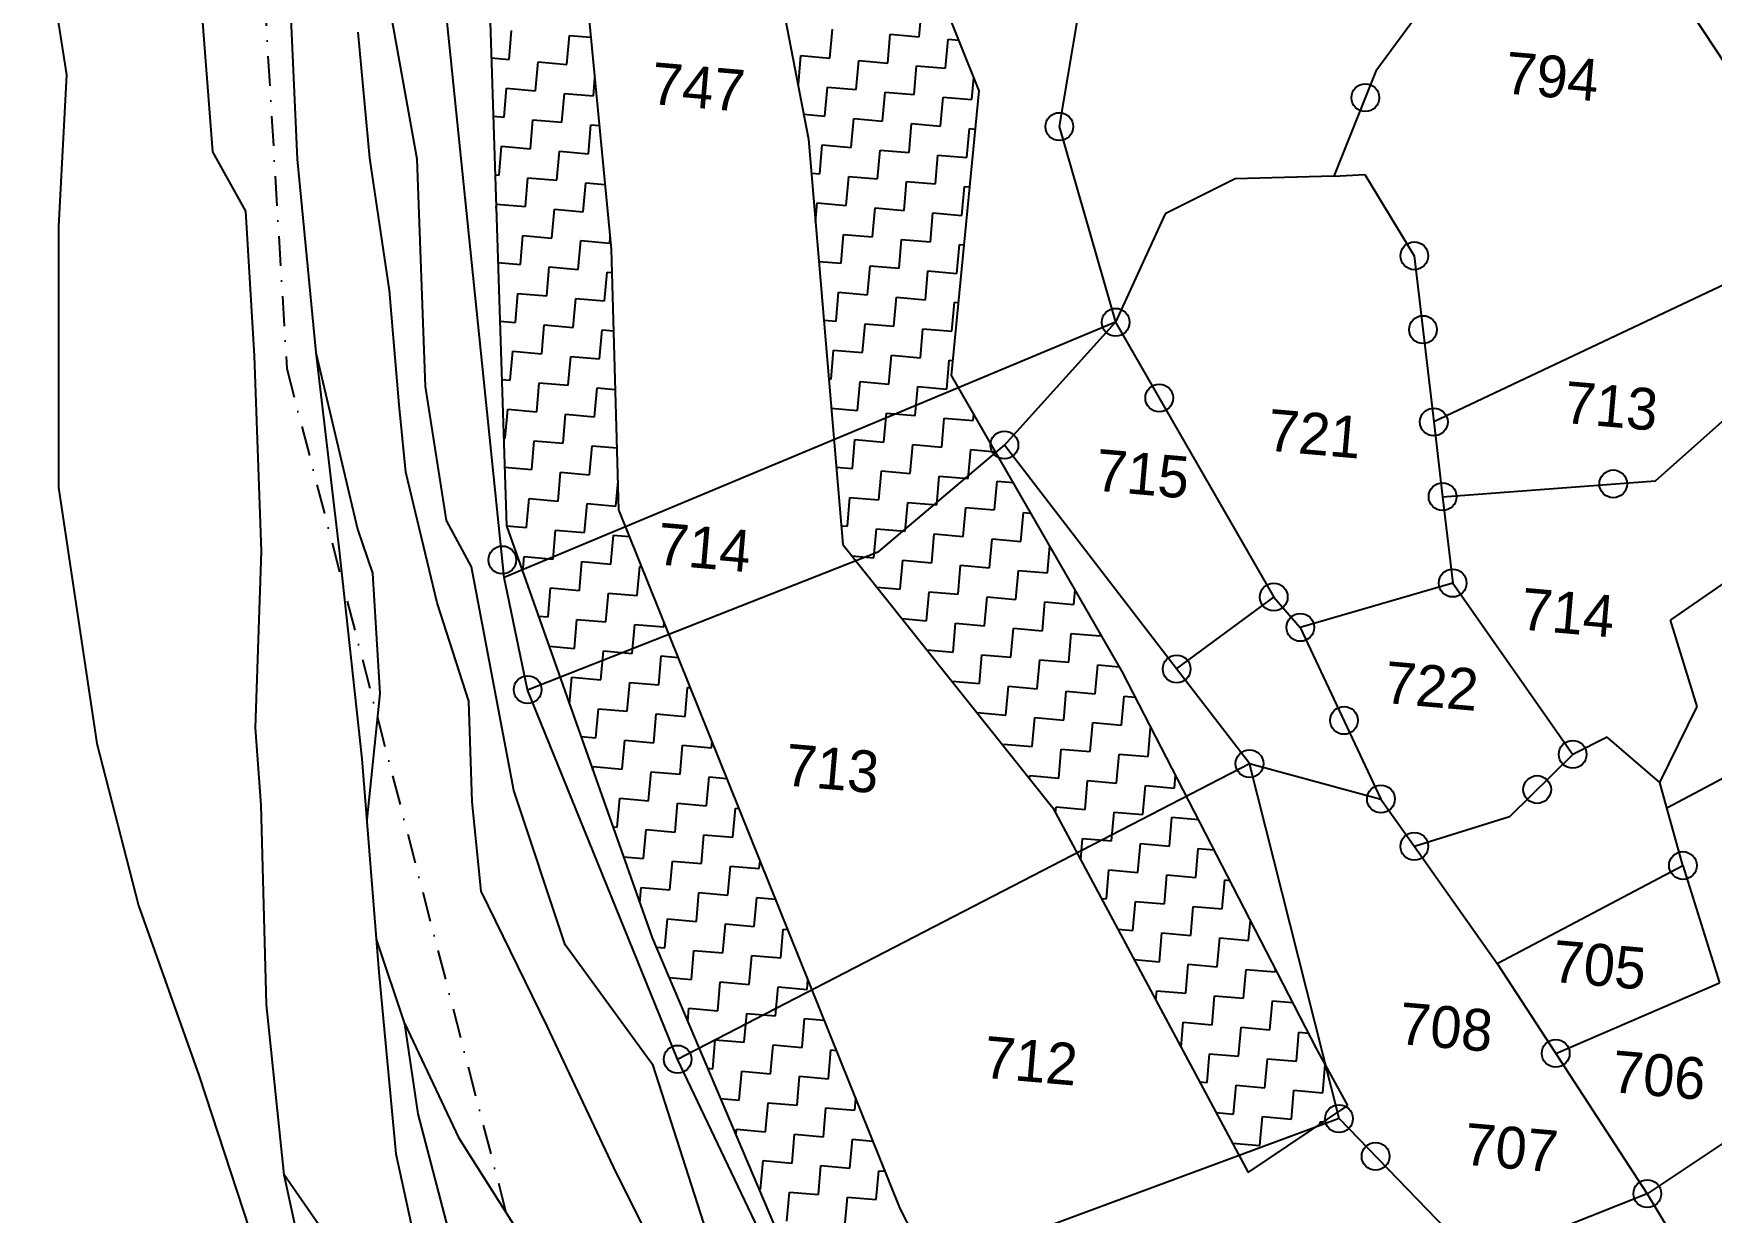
# Model space of a CAD drawing. Header units: metres. Extents: x 302356 to 305648, y 1939949 to 1943623.
# Drawn here: x 302362.3 to 302644.2, y 1941983.8 to 1942181.7 of the extents above; entities that cross this region are included whole.
import ezdxf

# ---------------------------------------------------------------- set-up
doc = ezdxf.new("R2010")
doc.units = ezdxf.units.M
doc.linetypes.add('DASHDOT', pattern=[1, 0.5, -0.25, 0, -0.25])
for name, color, linetype in [('LINE_WATER', 4, 'Continuous'), ('POLY_HATCH', 12, 'Continuous'), ('POLY_PARCEL', 6, 'Continuous'), ('POLY_WATER', 4, 'Continuous'), ('TEXT_PARCEL', 7, 'Continuous'), ('V_BOUND_STREAM_LINE', 7, 'DASHDOT')]:
    doc.layers.add(name, color=color, linetype=linetype)
doc.styles.add('TEXT_MAP', font='')
doc.styles.get('TEXT_MAP').set_extended_font_data('Kruti Dev 050')

msp = doc.modelspace()

# ---------------------------------------------------------------- linework, layer by layer
for centre in [(302586.04, 1942170.98), (302534.61, 1942166.13), (302594.26, 1942144.43), (302544.08, 1942133.27), (302595.72, 1942132.04), (302551.4, 1942120.56), (302597.54, 1942116.52), (302525.39, 1942112.65), (302627.68, 1942106.13), (302599.01, 1942103.97), (302441.03, 1942093.36), (302600.71, 1942089.47), (302570.65, 1942087.13), (302575.1, 1942082.02), (302554.33, 1942075.05), (302445.28, 1942071.57), (302582.45, 1942066.4), (302620.88, 1942060.7), (302566.57, 1942059.15), (302614.9, 1942054.8), (302588.65, 1942053.2), (302594.27, 1942045.25), (302639.39, 1942042.04), (302470.48, 1942009.51), (302618.03, 1942010.49), (302581.61, 1941999.53), (302587.75, 1941993.21), (302633.4, 1941986.93)]:
    msp.add_circle(centre, 2.33)
at = {"layer": 'LINE_WATER'}
for p, q in [((302426.7, 1942160.63), (302419.34, 1942201.53)), ((302405.08, 1942193), (302406.54, 1942160.68)), ((302392.36, 1942161.91), (302390.24, 1942189.42)), ((302418.77, 1942160.83), (302416.83, 1942181.98)), ((302397.96, 1942151.91), (302392.36, 1942161.91)), ((302406.54, 1942160.68), (302409.7, 1942128.21)), ((302422.08, 1942138.59), (302418.77, 1942160.83)), ((302428.14, 1942122.48), (302426.7, 1942160.63)), ((302399.39, 1942127.64), (302397.96, 1942151.91)), ((302423.71, 1942119.43), (302422.08, 1942138.59)), ((302400.57, 1942094.85), (302399.39, 1942127.64)), ((302409.7, 1942128.21), (302413.56, 1942095.43)), ((302409.7, 1942128.21), (302416.67, 1942098.51)), ((302431.66, 1942099.97), (302428.14, 1942122.48)), ((302424.8, 1942108.11), (302423.71, 1942119.43)), ((302430.1, 1942086.18), (302424.8, 1942108.11)), ((302416.67, 1942098.51), (302419.24, 1942091.16)), ((302435.86, 1942092.17), (302431.66, 1942099.97)), ((302399.57, 1942065.18), (302400.57, 1942094.85)), ((302413.56, 1942095.43), (302417.44, 1942059.97)), ((302419.24, 1942091.16), (302420.46, 1942070.9)), ((302442.95, 1942054.64), (302435.86, 1942092.17)), ((302435.38, 1942069.63), (302430.1, 1942086.18)), ((302420.46, 1942070.9), (302418.25, 1942049.79)), ((302435.98, 1942052.74), (302435.38, 1942069.63)), ((302400.52, 1942052.17), (302399.57, 1942065.18)), ((302417.44, 1942059.97), (302420.3, 1942024.11)), ((302451.61, 1942028.73), (302442.95, 1942054.64)), ((302401.39, 1942018.68), (302400.52, 1942052.17)), ((302437.48, 1942037.73), (302435.98, 1942052.74)), ((302448.58, 1942015.06), (302437.48, 1942037.73)), ((302424.67, 1942015.43), (302419.86, 1942029.66)), ((302466.36, 1942008.43), (302451.61, 1942028.73)), ((302420.3, 1942024.11), (302423.14, 1941993.61)), ((302404.39, 1941990.12), (302401.39, 1942018.68)), ((302426.9, 1942000.36), (302424.67, 1942015.43)), ((302424.67, 1942015.43), (302433.64, 1941996.36)), ((302460.23, 1941990.38), (302448.58, 1942015.06)), ((302478.05, 1941972.18), (302466.36, 1942008.43)), ((302434.32, 1941971.91), (302426.9, 1942000.36)), ((302433.64, 1941996.36), (302448.25, 1941973.38)), ((302423.14, 1941993.61), (302429.16, 1941966.01)), ((302411.23, 1941980.26), (302404.39, 1941990.12)), ((302412.68, 1941951.62), (302404.39, 1941990.12)), ((302471.79, 1941967.43), (302460.23, 1941990.38))]:
    msp.add_line(p, q, dxfattribs=at)
at = {"layer": 'POLY_HATCH', "ltscale": 10}
for p, q in [((302459.35, 1942145.55), (302452.94, 1942212.12)), ((302521.15, 1942172.16), (302505.68, 1942210.57)), ((302484.42, 1942205.82), (302492.47, 1942163.99)), ((302438.92, 1942185.41), (302441.73, 1942099.09)), ((302516.48, 1942124.33), (302521.15, 1942172.16)), ((302492.47, 1942163.99), (302498.24, 1942095.95)), ((302460.62, 1942101.77), (302459.35, 1942145.55)), ((302545.2, 1942074.6), (302516.48, 1942124.33)), ((302507.85, 1941984.42), (302460.62, 1942101.77)), ((302441.73, 1942099.09), (302466.19, 1942029.92)), ((302498.24, 1942095.95), (302533.55, 1942051.75)), ((302577.82, 1942011.33), (302545.2, 1942074.6)), ((302533.55, 1942051.75), (302566.35, 1941990.5)), ((302466.19, 1942029.92), (302507.71, 1941932.3)), ((302583.1, 1942001.74), (302577.82, 1942011.33)), ((302566.35, 1941990.5), (302583.1, 1942001.74)), ((302526.87, 1941947.84), (302507.85, 1941984.42))]:
    msp.add_line(p, q, dxfattribs=at)
at = {"layer": 'POLY_HATCH', "linetype": 'Continuous', "ltscale": 10}
for p, q in [((302511.07, 1942181.22), (302511.49, 1942186.08)), ((302442.16, 1942177.42), (302442.59, 1942182.28)), ((302451.89, 1942176.57), (302452.31, 1942181.43)), ((302452.31, 1942181.43), (302455.92, 1942181.12)), ((302496.06, 1942177.62), (302496.48, 1942182.49)), ((302505.78, 1942176.78), (302506.2, 1942181.64)), ((302506.2, 1942181.64), (302511.07, 1942181.22)), ((302515.5, 1942175.93), (302515.93, 1942180.79)), ((302515.93, 1942180.79), (302517.74, 1942180.63)), ((302439.17, 1942177.68), (302442.16, 1942177.42)), ((302490.77, 1942173.19), (302491.2, 1942178.05)), ((302491.2, 1942178.05), (302496.06, 1942177.62)), ((302446.6, 1942172.13), (302447.03, 1942177)), ((302447.03, 1942177), (302451.89, 1942176.57)), ((302500.5, 1942172.34), (302500.92, 1942177.2)), ((302500.92, 1942177.2), (302505.78, 1942176.78)), ((302510.22, 1942171.49), (302510.64, 1942176.35)), ((302510.64, 1942176.35), (302515.5, 1942175.93)), ((302441.32, 1942167.7), (302441.74, 1942172.56)), ((302441.74, 1942172.56), (302446.6, 1942172.13)), ((302451.04, 1942166.85), (302451.46, 1942171.71)), ((302451.46, 1942171.71), (302456.32, 1942171.29)), ((302456.32, 1942171.29), (302456.58, 1942174.26)), ((302490.7, 1942173.19), (302490.77, 1942173.19)), ((302495.21, 1942167.9), (302495.64, 1942172.76)), ((302495.64, 1942172.76), (302500.5, 1942172.34)), ((302504.93, 1942167.06), (302505.36, 1942171.92)), ((302505.36, 1942171.92), (302510.22, 1942171.49)), ((302519.94, 1942170.65), (302520.26, 1942174.36)), ((302514.66, 1942166.21), (302515.08, 1942171.07)), ((302515.08, 1942171.07), (302519.94, 1942170.65)), ((302439.49, 1942167.86), (302441.32, 1942167.7)), ((302445.76, 1942162.41), (302446.18, 1942167.27)), ((302446.18, 1942167.27), (302451.04, 1942166.85)), ((302455.48, 1942161.57), (302455.9, 1942166.43)), ((302455.9, 1942166.43), (302457.35, 1942166.3)), ((302491.66, 1942168.21), (302495.21, 1942167.9)), ((302499.65, 1942162.62), (302500.07, 1942167.48)), ((302500.07, 1942167.48), (302504.93, 1942167.06)), ((302509.37, 1942161.77), (302509.8, 1942166.63)), ((302509.8, 1942166.63), (302514.66, 1942166.21)), ((302519.09, 1942160.92), (302519.52, 1942165.79)), ((302519.52, 1942165.79), (302520.52, 1942165.7)), ((302440.47, 1942157.97), (302440.89, 1942162.84)), ((302440.89, 1942162.84), (302445.76, 1942162.41)), ((302450.19, 1942157.13), (302450.62, 1942161.99)), ((302450.62, 1942161.99), (302455.48, 1942161.57)), ((302494.37, 1942158.18), (302494.79, 1942163.04)), ((302494.79, 1942163.04), (302499.65, 1942162.62)), ((302504.09, 1942157.33), (302504.51, 1942162.19)), ((302504.51, 1942162.19), (302509.37, 1942161.77)), ((302513.81, 1942156.49), (302514.23, 1942161.35)), ((302514.23, 1942161.35), (302519.09, 1942160.92)), ((302439.81, 1942158.03), (302440.47, 1942157.97)), ((302492.96, 1942158.3), (302494.37, 1942158.18)), ((302498.8, 1942152.9), (302499.23, 1942157.76)), ((302499.23, 1942157.76), (302504.09, 1942157.33)), ((302444.91, 1942152.69), (302445.33, 1942157.55)), ((302445.33, 1942157.55), (302450.19, 1942157.13)), ((302454.63, 1942151.84), (302455.05, 1942156.71)), ((302455.05, 1942156.71), (302458.3, 1942156.42)), ((302508.53, 1942152.05), (302508.95, 1942156.91)), ((302508.95, 1942156.91), (302513.81, 1942156.49)), ((302518.25, 1942151.2), (302518.67, 1942156.06)), ((302518.67, 1942156.06), (302519.57, 1942155.99)), ((302439.99, 1942152.45), (302440.05, 1942153.11)), ((302440.05, 1942153.11), (302444.91, 1942152.69)), ((302449.35, 1942147.41), (302449.77, 1942152.27)), ((302449.77, 1942152.27), (302454.63, 1942151.84)), ((302493.66, 1942150.05), (302493.94, 1942153.32)), ((302493.94, 1942153.32), (302498.8, 1942152.9)), ((302503.24, 1942147.61), (302503.66, 1942152.47)), ((302503.66, 1942152.47), (302508.53, 1942152.05)), ((302512.96, 1942146.77), (302513.39, 1942151.63)), ((302513.39, 1942151.63), (302518.25, 1942151.2)), ((302444.06, 1942142.97), (302444.49, 1942147.83)), ((302444.49, 1942147.83), (302449.35, 1942147.41)), ((302453.78, 1942142.12), (302454.21, 1942146.98)), ((302454.21, 1942146.98), (302459.07, 1942146.56)), ((302459.07, 1942146.56), (302459.15, 1942147.54)), ((302497.96, 1942143.17), (302498.38, 1942148.03)), ((302498.38, 1942148.03), (302503.24, 1942147.61)), ((302507.68, 1942142.33), (302508.1, 1942147.19)), ((302508.1, 1942147.19), (302512.96, 1942146.77)), ((302517.4, 1942141.48), (302517.82, 1942146.34)), ((302517.82, 1942146.34), (302518.62, 1942146.27)), ((302494.21, 1942143.5), (302497.96, 1942143.17)), ((302440.29, 1942143.3), (302444.06, 1942142.97)), ((302448.5, 1942137.68), (302448.92, 1942142.55)), ((302448.92, 1942142.55), (302453.78, 1942142.12)), ((302458.22, 1942136.84), (302458.65, 1942141.7)), ((302458.65, 1942141.7), (302459.46, 1942141.63)), ((302502.39, 1942137.89), (302502.82, 1942142.75)), ((302502.82, 1942142.75), (302507.68, 1942142.33)), ((302512.12, 1942137.04), (302512.54, 1942141.9)), ((302512.54, 1942141.9), (302517.4, 1942141.48)), ((302443.22, 1942133.25), (302443.64, 1942138.11)), ((302443.64, 1942138.11), (302448.5, 1942137.68)), ((302497.11, 1942133.45), (302497.53, 1942138.31)), ((302497.53, 1942138.31), (302502.39, 1942137.89)), ((302452.94, 1942132.4), (302453.36, 1942137.26)), ((302453.36, 1942137.26), (302458.22, 1942136.84)), ((302506.83, 1942132.61), (302507.26, 1942137.47)), ((302507.26, 1942137.47), (302512.12, 1942137.04)), ((302516.55, 1942131.76), (302516.98, 1942136.62)), ((302516.98, 1942136.62), (302517.67, 1942136.56)), ((302440.61, 1942133.47), (302443.22, 1942133.25)), ((302447.65, 1942127.96), (302448.08, 1942132.82)), ((302448.08, 1942132.82), (302452.94, 1942132.4)), ((302495.05, 1942133.63), (302497.11, 1942133.45)), ((302501.55, 1942128.17), (302501.97, 1942133.03)), ((302501.97, 1942133.03), (302506.83, 1942132.61)), ((302457.38, 1942127.12), (302457.8, 1942131.98)), ((302457.8, 1942131.98), (302459.74, 1942131.81)), ((302511.27, 1942127.32), (302511.69, 1942132.18)), ((302511.69, 1942132.18), (302516.55, 1942131.76)), ((302442.37, 1942123.52), (302442.79, 1942128.39)), ((302442.79, 1942128.39), (302447.65, 1942127.96)), ((302452.09, 1942122.68), (302452.52, 1942127.54)), ((302452.52, 1942127.54), (302457.38, 1942127.12)), ((302496.26, 1942123.73), (302496.69, 1942128.59)), ((302496.69, 1942128.59), (302501.55, 1942128.17)), ((302505.99, 1942122.88), (302506.41, 1942127.74)), ((302506.41, 1942127.74), (302511.27, 1942127.32)), ((302515.71, 1942122.04), (302516.13, 1942126.9)), ((302516.13, 1942126.9), (302516.72, 1942126.85)), ((302495.89, 1942123.76), (302496.26, 1942123.73)), ((302440.93, 1942123.65), (302442.37, 1942123.52)), ((302446.81, 1942118.24), (302447.23, 1942123.1)), ((302447.23, 1942123.1), (302452.09, 1942122.68)), ((302456.53, 1942117.39), (302456.95, 1942122.25)), ((302456.95, 1942122.25), (302460.03, 1942121.99)), ((302500.7, 1942118.45), (302501.13, 1942123.31)), ((302501.13, 1942123.31), (302505.99, 1942122.88)), ((302510.42, 1942117.6), (302510.85, 1942122.46)), ((302510.85, 1942122.46), (302515.71, 1942122.04)), ((302441.52, 1942113.8), (302441.95, 1942118.66)), ((302441.95, 1942118.66), (302446.81, 1942118.24)), ((302496.3, 1942118.83), (302500.7, 1942118.45)), ((302451.25, 1942112.96), (302451.67, 1942117.82)), ((302451.67, 1942117.82), (302456.53, 1942117.39)), ((302505.14, 1942113.16), (302505.56, 1942118.02)), ((302505.56, 1942118.02), (302510.42, 1942117.6)), ((302514.86, 1942112.32), (302515.28, 1942117.18)), ((302515.28, 1942117.18), (302520.15, 1942116.75)), ((302520.15, 1942116.75), (302520.24, 1942117.81)), ((302441.25, 1942113.83), (302441.52, 1942113.8)), ((302445.96, 1942108.52), (302446.38, 1942113.38)), ((302446.38, 1942113.38), (302451.25, 1942112.96)), ((302455.68, 1942107.67), (302456.11, 1942112.53)), ((302456.11, 1942112.53), (302460.32, 1942112.17)), ((302499.86, 1942108.72), (302500.28, 1942113.58)), ((302500.28, 1942113.58), (302505.14, 1942113.16)), ((302509.58, 1942107.88), (302510, 1942112.74)), ((302510, 1942112.74), (302514.86, 1942112.32)), ((302519.3, 1942107.03), (302519.72, 1942111.89)), ((302519.72, 1942111.89), (302523.87, 1942111.53)), ((302441.41, 1942108.92), (302445.96, 1942108.52)), ((302450.4, 1942103.23), (302450.82, 1942108.1)), ((302450.82, 1942108.1), (302455.68, 1942107.67)), ((302497.14, 1942108.96), (302499.86, 1942108.72)), ((302504.29, 1942103.44), (302504.72, 1942108.3)), ((302504.72, 1942108.3), (302509.58, 1942107.88)), ((302514.02, 1942102.59), (302514.44, 1942107.45)), ((302514.44, 1942107.45), (302519.3, 1942107.03)), ((302460.12, 1942102.39), (302460.48, 1942106.51)), ((302523.74, 1942101.75), (302524.16, 1942106.61)), ((302524.16, 1942106.61), (302526.85, 1942106.37)), ((302445.11, 1942098.8), (302445.54, 1942103.66)), ((302445.54, 1942103.66), (302450.4, 1942103.23)), ((302454.84, 1942097.95), (302455.26, 1942102.81)), ((302455.26, 1942102.81), (302460.12, 1942102.39)), ((302499.01, 1942099), (302499.43, 1942103.86)), ((302499.43, 1942103.86), (302504.29, 1942103.44)), ((302508.73, 1942098.16), (302509.15, 1942103.02)), ((302509.15, 1942103.02), (302514.02, 1942102.59)), ((302518.45, 1942097.31), (302518.88, 1942102.17)), ((302518.88, 1942102.17), (302523.74, 1942101.75)), ((302528.17, 1942096.46), (302528.6, 1942101.32)), ((302528.6, 1942101.32), (302529.82, 1942101.22)), ((302441.73, 1942099.09), (302445.11, 1942098.8)), ((302497.98, 1942099.09), (302499.01, 1942099)), ((302503.45, 1942093.72), (302503.87, 1942098.58)), ((302503.87, 1942098.58), (302508.73, 1942098.16)), ((302449.55, 1942093.51), (302449.98, 1942098.37)), ((302449.98, 1942098.37), (302454.84, 1942097.95)), ((302459.27, 1942092.67), (302459.7, 1942097.53)), ((302459.7, 1942097.53), (302462.42, 1942097.29)), ((302513.17, 1942092.87), (302513.59, 1942097.73)), ((302513.59, 1942097.73), (302518.45, 1942097.31)), ((302522.89, 1942092.02), (302523.31, 1942096.89)), ((302523.31, 1942096.89), (302528.17, 1942096.46)), ((302532.61, 1942091.18), (302533.01, 1942095.71)), ((302444.47, 1942091.34), (302444.69, 1942093.94)), ((302444.69, 1942093.94), (302449.55, 1942093.51)), ((302453.99, 1942088.23), (302454.41, 1942093.09)), ((302454.41, 1942093.09), (302459.27, 1942092.67)), ((302499.77, 1942094.04), (302503.45, 1942093.72)), ((302507.88, 1942088.43), (302508.31, 1942093.29)), ((302508.31, 1942093.29), (302513.17, 1942092.87)), ((302463.71, 1942087.38), (302464.14, 1942092.24)), ((302464.14, 1942092.24), (302464.46, 1942092.21)), ((302517.61, 1942087.59), (302518.03, 1942092.45)), ((302518.03, 1942092.45), (302522.89, 1942092.02)), ((302527.33, 1942086.74), (302527.75, 1942091.6)), ((302527.75, 1942091.6), (302532.61, 1942091.18)), ((302448.71, 1942083.79), (302449.13, 1942088.65)), ((302449.13, 1942088.65), (302453.99, 1942088.23)), ((302458.43, 1942082.94), (302458.85, 1942087.8)), ((302458.85, 1942087.8), (302463.71, 1942087.38)), ((302503.98, 1942088.77), (302507.88, 1942088.43)), ((302512.32, 1942083.15), (302512.75, 1942088.01)), ((302512.75, 1942088.01), (302517.61, 1942087.59)), ((302522.04, 1942082.3), (302522.47, 1942087.16)), ((302522.47, 1942087.16), (302527.33, 1942086.74)), ((302537.05, 1942085.89), (302537.26, 1942088.34)), ((302531.77, 1942081.46), (302532.19, 1942086.32)), ((302532.19, 1942086.32), (302537.05, 1942085.89)), ((302447.09, 1942083.93), (302448.71, 1942083.79)), ((302453.14, 1942078.51), (302453.57, 1942083.37)), ((302453.57, 1942083.37), (302458.43, 1942082.94)), ((302462.87, 1942077.66), (302463.29, 1942082.52)), ((302463.29, 1942082.52), (302468.15, 1942082.1)), ((302468.15, 1942082.1), (302468.22, 1942082.89)), ((302508.18, 1942083.51), (302512.32, 1942083.15)), ((302516.76, 1942077.86), (302517.18, 1942082.73)), ((302517.18, 1942082.73), (302522.04, 1942082.3)), ((302526.48, 1942077.02), (302526.91, 1942081.88)), ((302526.91, 1942081.88), (302531.77, 1942081.46)), ((302448.88, 1942078.88), (302453.14, 1942078.51)), ((302536.2, 1942076.17), (302536.63, 1942081.03)), ((302536.63, 1942081.03), (302541.49, 1942080.61)), ((302541.49, 1942080.61), (302541.52, 1942080.97)), ((302457.58, 1942073.22), (302458, 1942078.08)), ((302458, 1942078.08), (302462.87, 1942077.66)), ((302467.3, 1942072.38), (302467.73, 1942077.24)), ((302467.73, 1942077.24), (302470.59, 1942076.99)), ((302512.39, 1942078.25), (302516.76, 1942077.86)), ((302521.2, 1942072.58), (302521.62, 1942077.44)), ((302521.62, 1942077.44), (302526.48, 1942077.02)), ((302530.92, 1942071.73), (302531.34, 1942076.6)), ((302531.34, 1942076.6), (302536.2, 1942076.17)), ((302452.33, 1942069.12), (302452.72, 1942073.65)), ((302452.72, 1942073.65), (302457.58, 1942073.22)), ((302540.64, 1942070.89), (302541.06, 1942075.75)), ((302541.06, 1942075.75), (302544.72, 1942075.43)), ((302462.02, 1942067.94), (302462.44, 1942072.8)), ((302462.44, 1942072.8), (302467.3, 1942072.38)), ((302471.74, 1942067.09), (302472.16, 1942071.95)), ((302472.16, 1942071.95), (302472.64, 1942071.91)), ((302516.59, 1942072.98), (302521.2, 1942072.58)), ((302525.64, 1942067.3), (302526.06, 1942072.16)), ((302526.06, 1942072.16), (302530.92, 1942071.73)), ((302535.36, 1942066.45), (302535.78, 1942071.31)), ((302535.78, 1942071.31), (302540.64, 1942070.89)), ((302545.08, 1942065.6), (302545.5, 1942070.46)), ((302545.5, 1942070.46), (302547.42, 1942070.3)), ((302456.74, 1942063.5), (302457.16, 1942068.36)), ((302457.16, 1942068.36), (302462.02, 1942067.94)), ((302466.46, 1942062.65), (302466.88, 1942067.51)), ((302466.88, 1942067.51), (302471.74, 1942067.09)), ((302520.79, 1942067.72), (302525.64, 1942067.3)), ((302530.07, 1942062.01), (302530.5, 1942066.87)), ((302530.5, 1942066.87), (302535.36, 1942066.45)), ((302539.8, 1942061.17), (302540.22, 1942066.03)), ((302540.22, 1942066.03), (302545.08, 1942065.6)), ((302549.52, 1942060.32), (302549.94, 1942065.18)), ((302549.94, 1942065.18), (302550.06, 1942065.17)), ((302454.24, 1942063.72), (302456.74, 1942063.5)), ((302461.17, 1942058.22), (302461.6, 1942063.08)), ((302461.6, 1942063.08), (302466.46, 1942062.65)), ((302470.89, 1942057.37), (302471.32, 1942062.23)), ((302471.32, 1942062.23), (302476.18, 1942061.81)), ((302476.18, 1942061.81), (302476.27, 1942062.88)), ((302525.19, 1942062.21), (302525.21, 1942062.44)), ((302525.21, 1942062.44), (302530.07, 1942062.01)), ((302534.51, 1942056.73), (302534.93, 1942061.59)), ((302534.93, 1942061.59), (302539.8, 1942061.17)), ((302544.23, 1942055.88), (302544.66, 1942060.74)), ((302544.66, 1942060.74), (302549.52, 1942060.32)), ((302456.26, 1942058.01), (302456.31, 1942058.64)), ((302456.31, 1942058.64), (302461.17, 1942058.22)), ((302465.61, 1942052.93), (302466.03, 1942057.79)), ((302466.03, 1942057.79), (302470.89, 1942057.37)), ((302475.33, 1942052.08), (302475.76, 1942056.95)), ((302475.76, 1942056.95), (302478.77, 1942056.68)), ((302529.61, 1942056.68), (302529.65, 1942057.15)), ((302529.65, 1942057.15), (302534.51, 1942056.73)), ((302538.95, 1942051.44), (302539.37, 1942056.3)), ((302539.37, 1942056.3), (302544.23, 1942055.88)), ((302553.95, 1942055.03), (302554.15, 1942057.24)), ((302460.33, 1942048.49), (302460.75, 1942053.35)), ((302460.75, 1942053.35), (302465.61, 1942052.93)), ((302548.67, 1942050.6), (302549.09, 1942055.46)), ((302549.09, 1942055.46), (302553.95, 1942055.03)), ((302470.05, 1942047.65), (302470.47, 1942052.51)), ((302470.47, 1942052.51), (302475.33, 1942052.08)), ((302479.77, 1942046.8), (302480.19, 1942051.66)), ((302480.19, 1942051.66), (302480.81, 1942051.61)), ((302534, 1942050.9), (302534.09, 1942051.87)), ((302534.09, 1942051.87), (302538.95, 1942051.44)), ((302543.39, 1942046.16), (302543.81, 1942051.02)), ((302543.81, 1942051.02), (302548.67, 1942050.6)), ((302459.6, 1942048.56), (302460.33, 1942048.49)), ((302464.76, 1942043.21), (302465.19, 1942048.07)), ((302465.19, 1942048.07), (302470.05, 1942047.65)), ((302553.11, 1942045.31), (302553.53, 1942050.17)), ((302553.53, 1942050.17), (302557.99, 1942049.79)), ((302474.49, 1942042.36), (302474.91, 1942047.22)), ((302474.91, 1942047.22), (302479.77, 1942046.8)), ((302538.22, 1942043.03), (302538.53, 1942046.58)), ((302538.53, 1942046.58), (302543.39, 1942046.16)), ((302547.82, 1942040.88), (302548.25, 1942045.74)), ((302548.25, 1942045.74), (302553.11, 1942045.31)), ((302557.55, 1942040.03), (302557.97, 1942044.89)), ((302557.97, 1942044.89), (302560.64, 1942044.66)), ((302461.39, 1942043.5), (302464.76, 1942043.21)), ((302469.2, 1942037.93), (302469.63, 1942042.79)), ((302469.63, 1942042.79), (302474.49, 1942042.36)), ((302484.21, 1942041.52), (302484.33, 1942042.87)), ((302478.92, 1942037.08), (302479.35, 1942041.94)), ((302479.35, 1942041.94), (302484.21, 1942041.52)), ((302542.54, 1942036.44), (302542.96, 1942041.3)), ((302542.96, 1942041.3), (302547.82, 1942040.88)), ((302552.26, 1942035.59), (302552.69, 1942040.45)), ((302552.69, 1942040.45), (302557.55, 1942040.03)), ((302561.98, 1942034.74), (302562.41, 1942039.61)), ((302562.41, 1942039.61), (302563.28, 1942039.53)), ((302464.12, 1942035.79), (302464.34, 1942038.35)), ((302464.34, 1942038.35), (302469.2, 1942037.93)), ((302473.64, 1942032.64), (302474.06, 1942037.5)), ((302474.06, 1942037.5), (302478.92, 1942037.08)), ((302483.36, 1942031.79), (302483.78, 1942036.66)), ((302483.78, 1942036.66), (302486.94, 1942036.38)), ((302541.71, 1942036.51), (302542.54, 1942036.44)), ((302546.98, 1942031.15), (302547.4, 1942036.01)), ((302547.4, 1942036.01), (302552.26, 1942035.59)), ((302556.7, 1942030.31), (302557.12, 1942035.17)), ((302557.12, 1942035.17), (302561.98, 1942034.74)), ((302468.36, 1942028.2), (302468.78, 1942033.06)), ((302468.78, 1942033.06), (302473.64, 1942032.64)), ((302478.08, 1942027.36), (302478.5, 1942032.22)), ((302478.5, 1942032.22), (302483.36, 1942031.79)), ((302487.8, 1942026.51), (302488.22, 1942031.37)), ((302488.22, 1942031.37), (302488.98, 1942031.31)), ((302544.46, 1942031.37), (302546.98, 1942031.15)), ((302551.42, 1942025.87), (302551.84, 1942030.73)), ((302551.84, 1942030.73), (302556.7, 1942030.31)), ((302566.42, 1942029.46), (302566.72, 1942032.86)), ((302466.87, 1942028.33), (302468.36, 1942028.2)), ((302561.14, 1942025.02), (302561.56, 1942029.88)), ((302561.56, 1942029.88), (302566.42, 1942029.46)), ((302472.79, 1942022.92), (302473.22, 1942027.78)), ((302473.22, 1942027.78), (302478.08, 1942027.36)), ((302482.52, 1942022.07), (302482.94, 1942026.93)), ((302482.94, 1942026.93), (302487.8, 1942026.51)), ((302547.21, 1942026.24), (302551.42, 1942025.87)), ((302555.85, 1942020.58), (302556.28, 1942025.45)), ((302556.28, 1942025.45), (302561.14, 1942025.02)), ((302469.03, 1942023.25), (302472.79, 1942022.92)), ((302477.23, 1942017.63), (302477.65, 1942022.5)), ((302477.65, 1942022.5), (302482.52, 1942022.07)), ((302492.24, 1942021.23), (302492.38, 1942022.86)), ((302565.58, 1942019.74), (302566, 1942024.6)), ((302566, 1942024.6), (302570.86, 1942024.18)), ((302570.86, 1942024.18), (302570.91, 1942024.74)), ((302486.95, 1942016.79), (302487.38, 1942021.65)), ((302487.38, 1942021.65), (302492.24, 1942021.23)), ((302550.85, 1942019.43), (302550.99, 1942021.01)), ((302550.99, 1942021.01), (302555.85, 1942020.58)), ((302560.29, 1942015.3), (302560.71, 1942020.16)), ((302560.71, 1942020.16), (302565.58, 1942019.74)), ((302472.18, 1942015.85), (302472.37, 1942018.06)), ((302472.37, 1942018.06), (302477.23, 1942017.63)), ((302481.67, 1942012.35), (302482.09, 1942017.21)), ((302482.09, 1942017.21), (302486.95, 1942016.79)), ((302570.01, 1942014.45), (302570.44, 1942019.32)), ((302570.44, 1942019.32), (302573.86, 1942019.02)), ((302491.39, 1942011.5), (302491.81, 1942016.36)), ((302491.81, 1942016.36), (302495.11, 1942016.08)), ((302555.07, 1942011.56), (302555.43, 1942015.72)), ((302555.43, 1942015.72), (302560.29, 1942015.3)), ((302564.73, 1942010.02), (302565.15, 1942014.88)), ((302565.15, 1942014.88), (302570.01, 1942014.45)), ((302574.45, 1942009.17), (302574.87, 1942014.03)), ((302574.87, 1942014.03), (302576.5, 1942013.89)), ((302476.38, 1942007.91), (302476.81, 1942012.77)), ((302476.81, 1942012.77), (302481.67, 1942012.35)), ((302486.11, 1942007.07), (302486.53, 1942011.93)), ((302486.53, 1942011.93), (302491.39, 1942011.5)), ((302495.83, 1942006.22), (302496.25, 1942011.08)), ((302496.25, 1942011.08), (302497.15, 1942011)), ((302559.44, 1942005.58), (302559.87, 1942010.44)), ((302559.87, 1942010.44), (302564.73, 1942010.02)), ((302569.17, 1942004.73), (302569.59, 1942009.59)), ((302569.59, 1942009.59), (302574.45, 1942009.17)), ((302578.89, 1942003.89), (302579.3, 1942008.64)), ((302475.52, 1942007.99), (302476.38, 1942007.91)), ((302480.82, 1942002.63), (302481.25, 1942007.49)), ((302481.25, 1942007.49), (302486.11, 1942007.07)), ((302490.54, 1942001.78), (302490.97, 1942006.64)), ((302490.97, 1942006.64), (302495.83, 1942006.22)), ((302558.21, 1942005.69), (302559.44, 1942005.58)), ((302477.68, 1942002.9), (302480.82, 1942002.63)), ((302500.27, 1942000.94), (302500.43, 1942002.85)), ((302563.88, 1942000.29), (302564.31, 1942005.16)), ((302564.31, 1942005.16), (302569.17, 1942004.73)), ((302573.6, 1941999.45), (302574.03, 1942004.31)), ((302574.03, 1942004.31), (302578.89, 1942003.89)), ((302485.26, 1941997.34), (302485.68, 1942002.21)), ((302485.68, 1942002.21), (302490.54, 1942001.78)), ((302494.98, 1941996.5), (302495.41, 1942001.36)), ((302495.41, 1942001.36), (302500.27, 1942000.94)), ((302560.96, 1942000.55), (302563.88, 1942000.29)), ((302568.32, 1941995.01), (302568.74, 1941999.87)), ((302568.74, 1941999.87), (302573.6, 1941999.45)), ((302480.31, 1941996.73), (302480.4, 1941997.77)), ((302480.4, 1941997.77), (302485.26, 1941997.34)), ((302489.7, 1941992.06), (302490.12, 1941996.92)), ((302490.12, 1941996.92), (302494.98, 1941996.5)), ((302578.43, 1941998.61), (302578.47, 1941999.02)), ((302578.47, 1941999.02), (302578.99, 1941998.98)), ((302499.42, 1941991.21), (302499.84, 1941996.07)), ((302499.84, 1941996.07), (302503.28, 1941995.77)), ((302563.71, 1941995.41), (302568.32, 1941995.01)), ((302484.41, 1941987.62), (302484.84, 1941992.48)), ((302484.84, 1941992.48), (302489.7, 1941992.06)), ((302494.14, 1941986.78), (302494.56, 1941991.64)), ((302494.56, 1941991.64), (302499.42, 1941991.21)), ((302503.86, 1941985.93), (302504.28, 1941990.79)), ((302504.28, 1941990.79), (302505.33, 1941990.7)), ((302484.17, 1941987.64), (302484.41, 1941987.62)), ((302488.85, 1941982.34), (302489.27, 1941987.2)), ((302489.27, 1941987.2), (302494.14, 1941986.78)), ((302498.57, 1941981.49), (302499, 1941986.35)), ((302499, 1941986.35), (302503.86, 1941985.93))]:
    msp.add_line(p, q, dxfattribs=at)
at = {"layer": 'POLY_PARCEL'}
for p, q in [((302540.98, 1942204.16), (302534.61, 1942166.13)), ((302607.75, 1942202.64), (302587.82, 1942175.43)), ((302654.69, 1942164.21), (302631.46, 1942199.46)), ((302587.82, 1942175.43), (302580.76, 1942157.78)), ((302534.61, 1942166.13), (302544.08, 1942133.27)), ((302580.76, 1942157.78), (302564.15, 1942157.33)), ((302580.76, 1942157.78), (302585.93, 1942158.09)), ((302585.93, 1942158.09), (302594.26, 1942144.43)), ((302564.15, 1942157.33), (302552.4, 1942151.5)), ((302552.4, 1942151.5), (302544.08, 1942133.27)), ((302594.26, 1942144.43), (302597.54, 1942116.52)), ((302650.98, 1942141.78), (302597.54, 1942116.52)), ((302544.08, 1942133.27), (302441.34, 1942090.39)), ((302525.39, 1942112.65), (302544.08, 1942133.27)), ((302544.08, 1942133.27), (302570.65, 1942087.13)), ((302634.78, 1942106.66), (302659.6, 1942128.73)), ((302597.54, 1942116.52), (302599.01, 1942103.97)), ((302504.3, 1942094.8), (302525.39, 1942112.65)), ((302554.33, 1942075.05), (302525.39, 1942112.65)), ((302637.32, 1942083.24), (302673.39, 1942108.28)), ((302599.01, 1942103.97), (302634.78, 1942106.66)), ((302599.01, 1942103.97), (302600.71, 1942089.47)), ((302445.28, 1942071.57), (302504.3, 1942094.8)), ((302554.33, 1942075.05), (302570.65, 1942087.13)), ((302570.65, 1942087.13), (302575.1, 1942082.02)), ((302600.71, 1942089.47), (302575.1, 1942082.02)), ((302600.71, 1942089.47), (302620.88, 1942060.7)), ((302575.1, 1942082.02), (302588.65, 1942053.2)), ((302641.77, 1942068.77), (302637.32, 1942083.24)), ((302566.57, 1942059.15), (302554.33, 1942075.05)), ((302636.71, 1942051.7), (302676.42, 1942072.98)), ((302635.52, 1942056), (302641.77, 1942068.77)), ((302626.65, 1942063.62), (302620.88, 1942060.7)), ((302635.52, 1942056), (302626.65, 1942063.62)), ((302470.48, 1942009.51), (302566.57, 1942059.15)), ((302566.57, 1942059.15), (302588.65, 1942053.2)), ((302581.61, 1941999.53), (302566.57, 1942059.15)), ((302620.88, 1942060.7), (302610.25, 1942050.21)), ((302636.71, 1942051.7), (302635.52, 1942056)), ((302588.65, 1942053.2), (302594.27, 1942045.25)), ((302639.39, 1942042.04), (302636.71, 1942051.7)), ((302610.25, 1942050.21), (302594.27, 1942045.25)), ((302594.27, 1942045.25), (302608.2, 1942025.56)), ((302608.2, 1942025.56), (302639.39, 1942042.04)), ((302639.39, 1942042.04), (302645.54, 1942022.34)), ((302608.2, 1942025.56), (302618.03, 1942010.49)), ((302618.03, 1942010.49), (302645.54, 1942022.34)), ((302618.03, 1942010.49), (302633.4, 1941986.93)), ((302652.6, 1941999.75), (302633.4, 1941986.93)), ((302581.61, 1941999.53), (302491.18, 1941966.15)), ((302604.87, 1941975.59), (302581.61, 1941999.53)), ((302633.4, 1941986.93), (302604.87, 1941975.59)), ((302633.4, 1941986.93), (302656.53, 1941948.42))]:
    msp.add_line(p, q, dxfattribs=at)
at = {"layer": 'POLY_WATER'}
for p, q in [((302441.34, 1942090.39), (302427.73, 1942223.21)), ((302362.27, 1942210.48), (302367.81, 1942174.8)), ((302367.81, 1942174.8), (302366.46, 1942149.37)), ((302366.46, 1942149.37), (302366.45, 1942105.54)), ((302366.45, 1942105.54), (302372.91, 1942062.53)), ((302445.28, 1942071.57), (302441.34, 1942090.39)), ((302470.48, 1942009.51), (302445.28, 1942071.57)), ((302372.91, 1942062.53), (302379.88, 1942035.34)), ((302379.88, 1942035.34), (302390.03, 1942006.85)), ((302491.18, 1941966.15), (302470.48, 1942009.51)), ((302390.03, 1942006.85), (302400.96, 1941973.45))]:
    msp.add_line(p, q, dxfattribs=at)
at = {"layer": 'V_BOUND_STREAM_LINE', "ltscale": 10}
for p, q in [((302392.55, 1942329.18), (302404.81, 1942125.53)), ((302404.81, 1942125.53), (302459.13, 1941916.43))]:
    msp.add_line(p, q, dxfattribs=at)

# ---------------------------------------------------------------- texts
at = {"layer": 'TEXT_PARCEL', "style": 'TEXT_MAP'}
for s, p in [('794', (302609.31, 1942171.72)), ('747', (302465.82, 1942169.95)), ('713', (302619.23, 1942116.39)), ('721', (302569.39, 1942111.73)), ('715', (302540.5, 1942105.01)), ('714', (302466.85, 1942092.63)), ('714', (302611.96, 1942081.69)), ('722', (302589.06, 1942069.36)), ('713', (302488.35, 1942055.51)), ('705', (302617.26, 1942022.53)), ('708', (302591.49, 1942012.09)), ('712', (302521.71, 1942006.43)), ('706', (302627.25, 1942004.01)), ('707', (302602.44, 1941991.83))]:
    msp.add_text(s, height=7.026, rotation=355.0239, dxfattribs=at).set_placement(p)

doc.saveas('drawing.dxf')
